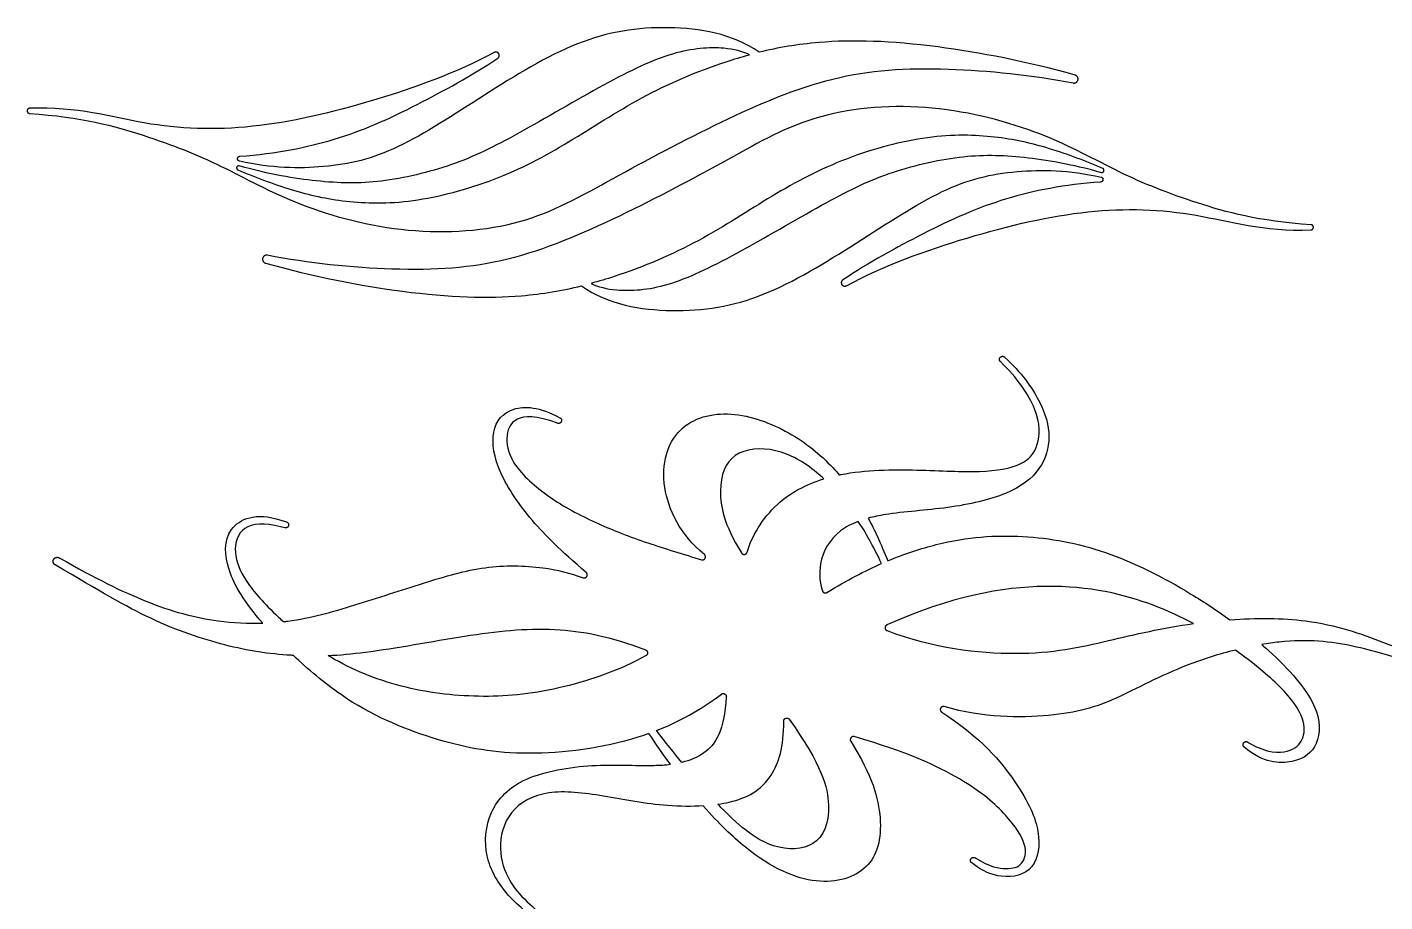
# Model space of a CAD drawing. Header units: millimetres. Extents: x -135 to 7155, y -215 to 2165.
# Drawn here: x -134 to -63.6, y 38 to 83.3 of the extents above; entities that cross this region are included whole.
import ezdxf

# ---------------------------------------------------------------- set-up
doc = ezdxf.new("R2010")
doc.units = ezdxf.units.MM
doc.header["$MEASUREMENT"] = 0
doc.layers.add('Default', color=18, linetype='Continuous')

msp = doc.modelspace()

# ---------------------------------------------------------------- linework, layer by layer
at = {"layer": 'Default', "color": 5}
for p, q in [((-120.871, 57.779), (-120.576, 57.683)), ((-120.666, 57.375), (-120.889, 57.433)), ((-70.757, 46.279), (-70.69, 46.24))]:
    msp.add_line(p, q, dxfattribs=at)
for points, knots in [([(-96.076, 82.019), (-97.476, 82.993), (-100.944, 83.549), (-105.436, 82.841), (-110.372, 79.798), (-114.972, 76.762), (-118.35, 75.964), (-121.351, 76.003), (-123.01, 76.379)], [3394.689519, 3394.689519, 3394.689519, 3394.689519, 3411.718867, 3429.575048, 3447.431228, 3465.287409, 3483.14359, 3499.482717, 3499.482717, 3499.482717, 3499.482717]), ([(-79.701, 80.834), (-82.177, 81.538), (-87.575, 82.568), (-92.456, 82.708), (-95.094, 82.259), (-96.076, 82.019)], [3352.634832, 3352.634832, 3352.634832, 3352.634832, 3367.179196, 3384.065225, 3394.689519, 3394.689519, 3394.689519, 3394.689519]), ([(-109.811, 82.01), (-111.747, 80.961), (-116.348, 79.316), (-122.444, 77.91), (-127.926, 78.105), (-131.397, 79.206), (-133.89, 79.116)], [3052.163239, 3052.163239, 3052.163239, 3052.163239, 3073.823878, 3096.870127, 3119.916375, 3142.206333, 3142.206333, 3142.206333, 3142.206333]), ([(-123.095, 75.929), (-122.282, 75.575), (-120.213, 74.796), (-117.621, 74.228), (-114.19, 74.126), (-109.683, 75.309), (-105.944, 77.293), (-102.295, 79.744), (-98.909, 81.201), (-96.984, 81.781), (-96.578, 81.89)], [1112.06148, 1112.06148, 1112.06148, 1112.06148, 1128.344906, 1145.230935, 1162.116964, 1179.002994, 1195.889023, 1212.775052, 1229.661081, 1234.102045, 1234.102045, 1234.102045, 1234.102045]), ([(-96.578, 81.89), (-96.946, 82.073), (-98.004, 82.328), (-100.445, 82.173), (-103.886, 80.534), (-108.839, 77.605), (-111.88, 76.101), (-115.801, 75.183), (-118.786, 75.251), (-121.449, 75.684), (-123.021, 76.135)], [1234.102045, 1234.102045, 1234.102045, 1234.102045, 1243.288773, 1256.243057, 1269.19734, 1282.151624, 1295.105907, 1308.060191, 1321.014474, 1333.175719, 1333.175719, 1333.175719, 1333.175719]), ([(-122.99, 76.635), (-121.115, 76.761), (-117.772, 77.442), (-114.309, 78.993), (-110.96, 80.817), (-109.627, 81.706)], [2998.070262, 2998.070262, 2998.070262, 2998.070262, 3015.715844, 3034.673899, 3050.223063, 3050.223063, 3050.223063, 3050.223063]), ([(-133.894, 78.851), (-131.188, 78.665), (-127.694, 77.704), (-123.957, 76.218), (-120.182, 74.046), (-114.302, 72.469), (-108.184, 72.918), (-103.922, 75.358), (-98.03, 78.514), (-92.23, 80.981), (-86.773, 81.331), (-81.909, 80.846), (-79.798, 80.428)], [3143.645465, 3143.645465, 3143.645465, 3143.645465, 3163.813358, 3184.742148, 3205.670938, 3226.599728, 3247.528518, 3268.457308, 3289.386098, 3310.314889, 3331.243679, 3350.351359, 3350.351359, 3350.351359, 3350.351359]), ([(-67.474, 73.079), (-70.181, 73.265), (-73.674, 74.227), (-77.411, 75.712), (-81.186, 77.884), (-87.066, 79.462), (-93.184, 79.013), (-97.446, 76.572), (-103.338, 73.417), (-109.138, 70.95), (-114.595, 70.599), (-119.459, 71.085), (-121.57, 71.502)], [3143.645465, 3143.645465, 3143.645465, 3143.645465, 3163.813353, 3184.742144, 3205.670935, 3226.599725, 3247.528516, 3268.457306, 3289.386097, 3310.314888, 3331.243678, 3350.351359, 3350.351359, 3350.351359, 3350.351359]), ([(-78.273, 76.001), (-79.086, 76.355), (-81.156, 77.135), (-83.748, 77.703), (-87.178, 77.805), (-91.685, 76.621), (-95.424, 74.638), (-99.073, 72.187), (-102.459, 70.729), (-104.385, 70.15), (-104.791, 70.04)], [1112.06148, 1112.06148, 1112.06148, 1112.06148, 1128.344903, 1145.230932, 1162.116962, 1179.002992, 1195.889022, 1212.775051, 1229.661081, 1234.102045, 1234.102045, 1234.102045, 1234.102045]), ([(-104.791, 70.04), (-104.423, 69.858), (-103.365, 69.603), (-100.924, 69.757), (-97.483, 71.397), (-92.529, 74.326), (-89.488, 75.829), (-85.567, 76.748), (-82.582, 76.68), (-79.919, 76.247), (-78.347, 75.796)], [1234.102045, 1234.102045, 1234.102045, 1234.102045, 1243.288774, 1256.243058, 1269.197341, 1282.151625, 1295.105909, 1308.060193, 1321.014477, 1333.175719, 1333.175719, 1333.175719, 1333.175719]), ([(-105.293, 69.911), (-103.892, 68.937), (-100.424, 68.381), (-95.932, 69.089), (-90.997, 72.132), (-86.397, 75.169), (-83.018, 75.967), (-80.018, 75.928), (-78.358, 75.552)], [3394.689519, 3394.689519, 3394.689519, 3394.689519, 3411.718867, 3429.575048, 3447.431228, 3465.287409, 3483.14359, 3499.482717, 3499.482717, 3499.482717, 3499.482717]), ([(-78.378, 75.296), (-80.253, 75.17), (-83.596, 74.489), (-87.06, 72.938), (-90.409, 71.113), (-91.741, 70.225)], [2998.070262, 2998.070262, 2998.070262, 2998.070262, 3015.715844, 3034.673899, 3050.223063, 3050.223063, 3050.223063, 3050.223063]), ([(-91.558, 69.921), (-89.622, 70.969), (-85.02, 72.614), (-78.925, 74.02), (-73.443, 73.825), (-69.971, 72.725), (-67.478, 72.815)], [3052.163239, 3052.163239, 3052.163239, 3052.163239, 3073.823872, 3096.870124, 3119.916377, 3142.206333, 3142.206333, 3142.206333, 3142.206333]), ([(-121.667, 71.097), (-119.191, 70.393), (-113.793, 69.362), (-108.912, 69.222), (-106.275, 69.671), (-105.293, 69.911)], [3352.634832, 3352.634832, 3352.634832, 3352.634832, 3367.179196, 3384.065225, 3394.689519, 3394.689519, 3394.689519, 3394.689519]), ([(-83.355, 66.223), (-82.478, 65.421), (-81.384, 63.85), (-80.901, 62.089), (-81.375, 60.376), (-83.045, 59.068), (-86.264, 58.339), (-88.942, 58.199), (-90.146, 57.951), (-90.421, 57.877)], [11415.295861, 11415.295861, 11415.295861, 11415.295861, 11424.361122, 11433.921933, 11443.482743, 11453.043554, 11462.604365, 11472.165176, 11475.276492, 11475.276492, 11475.276492, 11475.276492]), ([(-91.923, 60.118), (-91.895, 60.124), (-90.593, 60.387), (-87.737, 60.418), (-84.466, 60.193), (-82.325, 60.602), (-81.539, 61.568), (-81.485, 63.345), (-82.687, 65.149), (-83.573, 65.988)], [11345.840008, 11345.840008, 11345.840008, 11345.840008, 11346.090336, 11357.392534, 11368.694731, 11379.996928, 11391.299126, 11402.601323, 11413.384519, 11413.384519, 11413.384519, 11413.384519]), ([(-105.043, 55.063), (-106.37, 56.199), (-107.972, 57.772), (-109.689, 60.272), (-110.071, 62.495), (-109.054, 63.738), (-107.467, 63.661), (-106.404, 63.083)], [11167.506149, 11167.506149, 11167.506149, 11167.506149, 11177.924318, 11188.80277, 11199.681222, 11210.559674, 11220.878609, 11220.878609, 11220.878609, 11220.878609]), ([(-98.919, 56), (-100.18, 57.026), (-101.458, 59.759), (-100.491, 62.83), (-97.562, 63.592), (-94.402, 62.41), (-92.76, 61.062), (-92.034, 60.248), (-91.923, 60.118)], [11277.438308, 11277.438308, 11277.438308, 11277.438308, 11289.631644, 11303.057297, 11316.48295, 11329.908604, 11343.334257, 11345.840008, 11345.840008, 11345.840008, 11345.840008]), ([(-106.537, 62.792), (-107.657, 63.215), (-108.857, 63.161), (-109.288, 62.064), (-108.936, 60.609), (-106.876, 58.793), (-104.427, 57.556), (-102.039, 56.621), (-99.979, 56.003), (-99.067, 55.722)], [11222.717322, 11222.717322, 11222.717322, 11222.717322, 11229.983742, 11237.696399, 11245.409056, 11253.121712, 11260.834369, 11268.547026, 11275.750557, 11275.750557, 11275.750557, 11275.750557]), ([(-92.727, 59.914), (-92.851, 60.031), (-93.587, 60.685), (-95.185, 61.624), (-97.597, 61.407), (-98.287, 59.526), (-97.914, 57.558), (-96.991, 56.076)], [354.336679, 354.336679, 354.336679, 354.336679, 356.705172, 368.095966, 379.486759, 390.877553, 401.308616, 401.308616, 401.308616, 401.308616]), ([(-96.7, 56.118), (-96.481, 56.899), (-95.426, 58.702), (-93.645, 59.633), (-92.727, 59.914)], [335.677885, 335.677885, 335.677885, 335.677885, 345.726968, 354.336679, 354.336679, 354.336679, 354.336679]), ([(-121.81, 52.438), (-122.772, 53.552), (-123.775, 55.205), (-123.858, 57.49), (-122.177, 58.204), (-120.871, 57.779)], [10990.003979, 10990.003979, 10990.003979, 10990.003979, 11007.305015, 11024.868831, 11042.432646, 11042.432646, 11042.432646, 11042.432646]), ([(-90.941, 57.711), (-91.289, 57.579), (-92.264, 57.065), (-93.055, 55.667), (-92.926, 54.499), (-92.801, 54.116)], [280.195443, 280.195443, 280.195443, 280.195443, 284.583167, 294.143978, 301.60527, 301.60527, 301.60527, 301.60527]), ([(-120.889, 57.433), (-121.729, 57.65), (-122.97, 57.576), (-123.398, 56.101), (-122.791, 54.65), (-121.696, 53.397), (-120.82, 52.596), (-120.731, 52.516)], [11046.735156, 11046.735156, 11046.735156, 11046.735156, 11059.049553, 11071.363951, 11083.678349, 11095.992747, 11097.335881, 11097.335881, 11097.335881, 11097.335881]), ([(-89.414, 55.666), (-88.499, 56.051), (-85.903, 56.876), (-82.411, 57.098), (-78.174, 56.344), (-74.451, 54.482), (-72.326, 53.08), (-71.682, 52.617)], [11485.144083, 11485.144083, 11485.144083, 11485.144083, 11492.401908, 11507.983485, 11523.565062, 11539.146639, 11546.485423, 11546.485423, 11546.485423, 11546.485423]), ([(-132.356, 55.822), (-130.445, 54.745), (-127.656, 53.351), (-124.567, 52.516), (-122.571, 52.413), (-121.81, 52.438)], [10953.756127, 10953.756127, 10953.756127, 10953.756127, 10966.864292, 10981.038383, 10990.003979, 10990.003979, 10990.003979, 10990.003979]), ([(-120.216, 50.764), (-120.257, 50.767), (-121.437, 50.832), (-123.664, 51.17), (-127.531, 52.488), (-130.243, 54.088), (-132.567, 55.455)], [10897.004872, 10897.004872, 10897.004872, 10897.004872, 10897.657213, 10915.715412, 10933.773611, 10951.235464, 10951.235464, 10951.235464, 10951.235464]), ([(-120.731, 52.516), (-120.654, 52.525), (-119.402, 52.679), (-117.097, 53.329), (-113.364, 54.573), (-110.271, 55.467), (-107.47, 55.418), (-105.866, 55.038), (-105.203, 54.79)], [11097.335881, 11097.335881, 11097.335881, 11097.335881, 11098.264791, 11112.438883, 11126.612974, 11140.787065, 11154.961157, 11165.797906, 11165.797906, 11165.797906, 11165.797906]), ([(-73.569, 52.418), (-74.2, 52.759), (-76.202, 53.685), (-80.689, 54.806), (-86.141, 53.834), (-89.458, 52.346)], [525.098534, 525.098534, 525.098534, 525.098534, 532.415627, 546.562774, 560.238827, 560.238827, 560.238827, 560.238827]), ([(-118.416, 50.761), (-117.825, 50.788), (-115.812, 50.967), (-111.114, 51.862), (-106.943, 52.336), (-103.771, 51.765), (-101.962, 51.049)], [618.299634, 618.299634, 618.299634, 618.299634, 626.648871, 644.70707, 662.765269, 678.835295, 678.835295, 678.835295, 678.835295]), ([(-89.449, 52.05), (-87.078, 51.15), (-82.177, 50.582), (-78.197, 51.472), (-75.159, 52.194), (-73.569, 52.418)], [468.229879, 468.229879, 468.229879, 468.229879, 487.157504, 507.027337, 525.098534, 525.098534, 525.098534, 525.098534]), ([(-71.682, 52.617), (-70.321, 52.711), (-67.072, 52.692), (-63.672, 51.434), (-61.398, 50.54), (-59.562, 50.493)], [11546.485423, 11546.485423, 11546.485423, 11546.485423, 11561.212319, 11581.08215, 11600.951982, 11600.951982, 11600.951982, 11600.951982]), ([(-59.517, 50.15), (-60.895, 50.125), (-62.199, 50.331), (-65.222, 51.348), (-67.878, 51.643), (-69.721, 51.383), (-70.032, 51.33)], [11606.567364, 11606.567364, 11606.567364, 11606.567364, 11622.065728, 11637.564091, 11653.062455, 11656.13215, 11656.13215, 11656.13215, 11656.13215]), ([(-101.795, 46.721), (-102.094, 46.613), (-104.254, 45.915), (-108.636, 45.446), (-112.934, 46.305), (-117.112, 48.05), (-119.466, 50.048), (-120.216, 50.764)], [10831.618023, 10831.618023, 10831.618023, 10831.618023, 10834.46165, 10852.025466, 10869.589282, 10887.153098, 10897.004872, 10897.004872, 10897.004872, 10897.004872]), ([(-101.942, 50.76), (-103.304, 49.989), (-106.551, 48.897), (-110.343, 48.502), (-114.427, 48.947), (-117.075, 49.957), (-118.307, 50.693), (-118.416, 50.761)], [569.329018, 569.329018, 569.329018, 569.329018, 580.143783, 592.458181, 604.772578, 617.086976, 618.299634, 618.299634, 618.299634, 618.299634]), ([(-71.395, 51.044), (-72.235, 50.836), (-74.7, 50.065), (-77.71, 48.348), (-80.462, 47.531), (-84.466, 47.517), (-86.484, 48.115)], [10421.066548, 10421.066548, 10421.066548, 10421.066548, 10429.102039, 10444.600403, 10460.098766, 10474.816523, 10474.816523, 10474.816523, 10474.816523]), ([(-70.69, 46.24), (-69.722, 45.672), (-68.518, 45.721), (-67.83, 46.338), (-67.755, 47.444), (-68.711, 48.92), (-70.498, 50.4), (-71.395, 51.044)], [11721.650272, 11721.650272, 11721.650272, 11721.650272, 11735.797419, 11749.944566, 11764.091714, 11778.238861, 11790.152823, 11790.152823, 11790.152823, 11790.152823]), ([(-70.032, 51.33), (-69.913, 51.228), (-68.643, 50.119), (-66.906, 48.045), (-67.041, 46.028), (-68.184, 45.112), (-69.965, 45.171), (-70.943, 46.019)], [11656.13215, 11656.13215, 11656.13215, 11656.13215, 11657.695543, 11673.27712, 11688.858697, 11704.440274, 11719.517598, 11719.517598, 11719.517598, 11719.517598]), ([(-97.779, 48.62), (-97.895, 46.86), (-98.568, 45.757), (-99.663, 45.323), (-100.088, 45.225)], [335.74931, 335.74931, 335.74931, 335.74931, 346.104147, 351.826582, 351.826582, 351.826582, 351.826582]), ([(-94.516, 47.456), (-92.823, 45.096), (-92.173, 42.584), (-93.07, 40.712), (-95.327, 40.63), (-96.932, 41.735), (-98.073, 42.908), (-98.212, 43.055)], [340.478722, 340.478722, 340.478722, 340.478722, 354.547411, 370.436768, 386.326125, 402.215483, 404.327824, 404.327824, 404.327824, 404.327824]), ([(-98.212, 43.055), (-98.009, 43.086), (-96.844, 43.307), (-95.444, 44.044), (-94.787, 46.016), (-94.807, 47.36)], [404.327824, 404.327824, 404.327824, 404.327824, 406.397374, 416.625505, 424.298977, 424.298977, 424.298977, 424.298977]), ([(-86.617, 47.826), (-84.543, 46.493), (-82.399, 43.846), (-81.406, 41.576), (-81.705, 39.576), (-83.322, 39.117), (-84.499, 39.574), (-85.062, 40.016)], [10476.565709, 10476.565709, 10476.565709, 10476.565709, 10487.444042, 10499.701883, 10511.959723, 10524.217564, 10533.270699, 10533.270699, 10533.270699, 10533.270699]), ([(-84.877, 40.278), (-84.11, 39.794), (-83.154, 39.65), (-82.386, 39.863), (-82.12, 40.894), (-83.147, 42.444), (-85.158, 44.256), (-88.428, 45.77), (-91.151, 46.556)], [10535.13063, 10535.13063, 10535.13063, 10535.13063, 10544.351871, 10554.217256, 10564.08264, 10573.948024, 10583.813409, 10593.202622, 10593.202622, 10593.202622, 10593.202622]), ([(-91.332, 46.317), (-90.203, 44.525), (-89.53, 42.005), (-90.175, 39.534), (-92.988, 38.684), (-95.972, 39.953), (-98.167, 42.041), (-98.974, 42.971)], [10594.679982, 10594.679982, 10594.679982, 10594.679982, 10611.237407, 10629.933107, 10648.628808, 10667.324508, 10676.231469, 10676.231469, 10676.231469, 10676.231469]), ([(-107, 36.665), (-107.878, 37.207), (-109.236, 38.306), (-110.407, 40.305), (-110.195, 42.736), (-108.475, 44.548), (-104.632, 45.21), (-102.197, 45.017), (-100.949, 45.092), (-100.675, 45.124)], [10754.856844, 10754.856844, 10754.856844, 10754.856844, 10766.307316, 10778.020532, 10789.733748, 10801.446964, 10813.16018, 10824.873396, 10828.323854, 10828.323854, 10828.323854, 10828.323854]), ([(-98.974, 42.971), (-99.567, 42.929), (-101.331, 42.941), (-104.226, 43.527), (-107.123, 43.881), (-109.17, 42.78), (-109.67, 40.689), (-109.07, 39.023), (-108.194, 38.049), (-107.365, 37.345), (-106.818, 36.929)], [10676.231469, 10676.231469, 10676.231469, 10676.231469, 10681.890419, 10692.118549, 10702.34668, 10712.574811, 10722.802941, 10733.031072, 10743.259202, 10752.993996, 10752.993996, 10752.993996, 10752.993996])]:
    msp.add_open_spline(points, degree=3, knots=knots, dxfattribs=at)
for points, weights, knots in [([(-109.627, 81.706), (-109.486, 81.8), (-109.574, 81.945), (-109.661, 82.091), (-109.811, 82.01)], [1, 0.723168746883, 1, 0.723168746883, 1], [3050.223063, 3050.223063, 3050.223063, 3051.193151, 3051.193151, 3052.163239, 3052.163239, 3052.163239]), ([(-79.798, 80.428), (-79.602, 80.39), (-79.555, 80.584), (-79.508, 80.779), (-79.701, 80.834)], [1, 0.721423322088, 1, 0.721423322088, 1], [3350.351359, 3350.351359, 3350.351359, 3351.493096, 3351.493096, 3352.634832, 3352.634832, 3352.634832]), ([(-133.89, 79.116), (-134.016, 79.111), (-134.018, 78.985), (-134.02, 78.86), (-133.894, 78.851)], [1, 0.725351050016, 1, 0.725351050016, 1], [3142.206333, 3142.206333, 3142.206333, 3142.925899, 3142.925899, 3143.645465, 3143.645465, 3143.645465]), ([(-123.021, 76.135), (-123.12, 76.163), (-123.155, 76.067), (-123.189, 75.97), (-123.095, 75.929)], [1, 0.729955296908, 1, 0.729955296908, 1], [1110.883944, 1110.883944, 1110.883944, 1111.472712, 1111.472712, 1112.06148, 1112.06148, 1112.06148]), ([(-123.01, 76.379), (-123.12, 76.404), (-123.111, 76.515), (-123.102, 76.627), (-122.99, 76.635)], [1, 0.756455409772, 1, 0.756455409772, 1], [3499.482717, 3499.482717, 3499.482717, 3500.144594, 3500.144594, 3500.806471, 3500.806471, 3500.806471]), ([(-78.347, 75.796), (-78.248, 75.767), (-78.214, 75.864), (-78.179, 75.96), (-78.273, 76.001)], [1, 0.729955296908, 1, 0.729955296908, 1], [1110.883944, 1110.883944, 1110.883944, 1111.472712, 1111.472712, 1112.06148, 1112.06148, 1112.06148]), ([(-78.358, 75.552), (-78.249, 75.527), (-78.257, 75.415), (-78.266, 75.303), (-78.378, 75.296)], [1, 0.756455409773, 1, 0.756455409773, 1], [3499.482717, 3499.482717, 3499.482717, 3500.144594, 3500.144594, 3500.806471, 3500.806471, 3500.806471]), ([(-67.478, 72.815), (-67.353, 72.819), (-67.351, 72.945), (-67.348, 73.071), (-67.474, 73.079)], [1, 0.725351050016, 1, 0.725351050016, 1], [3142.206333, 3142.206333, 3142.206333, 3142.925899, 3142.925899, 3143.645465, 3143.645465, 3143.645465]), ([(-121.57, 71.502), (-121.766, 71.541), (-121.813, 71.346), (-121.86, 71.152), (-121.667, 71.097)], [1, 0.721423322088, 1, 0.721423322088, 1], [3350.351359, 3350.351359, 3350.351359, 3351.493096, 3351.493096, 3352.634832, 3352.634832, 3352.634832]), ([(-91.741, 70.225), (-91.882, 70.131), (-91.794, 69.985), (-91.707, 69.84), (-91.558, 69.921)], [1, 0.723168746883, 1, 0.723168746883, 1], [3050.223063, 3050.223063, 3050.223063, 3051.193151, 3051.193151, 3052.163239, 3052.163239, 3052.163239]), ([(-83.573, 65.988), (-83.689, 66.097), (-83.581, 66.214), (-83.472, 66.33), (-83.355, 66.223)], [1, 0.710221243469, 1, 0.710221243469, 1], [11413.384519, 11413.384519, 11413.384519, 11414.34019, 11414.34019, 11415.295861, 11415.295861, 11415.295861]), ([(-106.404, 63.083), (-106.272, 63.011), (-106.335, 62.875), (-106.397, 62.739), (-106.537, 62.792)], [1, 0.730933124675, 1, 0.730933124675, 1], [11220.878609, 11220.878609, 11220.878609, 11221.797966, 11221.797966, 11222.717322, 11222.717322, 11222.717322]), ([(-120.576, 57.683), (-120.428, 57.635), (-120.472, 57.486), (-120.515, 57.336), (-120.666, 57.375)], [1, 0.717896098457, 1, 0.717896098457, 1], [11043.756439, 11043.756439, 11043.756439, 11044.698945, 11044.698945, 11045.64145, 11045.64145, 11045.64145]), ([(-132.567, 55.455), (-132.748, 55.561), (-132.643, 55.743), (-132.539, 55.925), (-132.356, 55.822)], [1, 0.710352333192, 1, 0.710352333192, 1], [10951.235464, 10951.235464, 10951.235464, 10952.495795, 10952.495795, 10953.756127, 10953.756127, 10953.756127]), ([(-99.067, 55.722), (-98.941, 55.683), (-98.879, 55.8), (-98.816, 55.917), (-98.919, 56)], [1, 0.771601953255, 1, 0.771601953255, 1], [11275.750557, 11275.750557, 11275.750557, 11276.594433, 11276.594433, 11277.438308, 11277.438308, 11277.438308]), ([(-96.991, 56.076), (-96.935, 55.988), (-96.832, 56.002), (-96.728, 56.017), (-96.7, 56.118)], [1, 0.837769155637, 1, 0.837769155637, 1], [334.263892, 334.263892, 334.263892, 334.970888, 334.970888, 335.677885, 335.677885, 335.677885]), ([(-105.203, 54.79), (-105.077, 54.743), (-105.009, 54.859), (-104.94, 54.975), (-105.043, 55.063)], [1, 0.76625028876, 1, 0.76625028876, 1], [11165.797906, 11165.797906, 11165.797906, 11166.652027, 11166.652027, 11167.506149, 11167.506149, 11167.506149]), ([(-92.801, 54.116), (-92.777, 54.043), (-92.704, 54.016), (-92.631, 53.989), (-92.565, 54.029)], [1, 0.900246007874, 1, 0.900246007874, 1], [301.60527, 301.60527, 301.60527, 302.156636, 302.156636, 302.708001, 302.708001, 302.708001]), ([(-89.458, 52.346), (-89.556, 52.302), (-89.553, 52.195), (-89.55, 52.088), (-89.449, 52.05)], [1, 0.831307616045, 1, 0.831307616045, 1], [466.787174, 466.787174, 466.787174, 467.508526, 467.508526, 468.229879, 468.229879, 468.229879]), ([(-101.962, 51.049), (-101.867, 51.012), (-101.861, 50.911), (-101.854, 50.81), (-101.942, 50.76)], [1, 0.845938109678, 1, 0.845938109678, 1], [678.835295, 678.835295, 678.835295, 679.523764, 679.523764, 680.212233, 680.212233, 680.212233]), ([(-98.034, 48.759), (-97.952, 48.821), (-97.862, 48.772), (-97.772, 48.722), (-97.779, 48.62)], [1, 0.842475081929, 1, 0.842475081929, 1], [334.356557, 334.356557, 334.356557, 335.052933, 335.052933, 335.74931, 335.74931, 335.74931]), ([(-86.484, 48.115), (-86.618, 48.154), (-86.676, 48.028), (-86.734, 47.901), (-86.617, 47.826)], [1, 0.755396762519, 1, 0.755396762519, 1], [10474.816523, 10474.816523, 10474.816523, 10475.691116, 10475.691116, 10476.565709, 10476.565709, 10476.565709]), ([(-94.807, 47.36), (-94.808, 47.477), (-94.696, 47.514), (-94.585, 47.551), (-94.516, 47.456)], [1, 0.806041702929, 1, 0.806041702929, 1], [424.298977, 424.298977, 424.298977, 425.074213, 425.074213, 425.84945, 425.84945, 425.84945]), ([(-91.151, 46.556), (-91.257, 46.587), (-91.324, 46.499), (-91.39, 46.41), (-91.332, 46.317)], [1, 0.823356228043, 1, 0.823356228043, 1], [10593.202622, 10593.202622, 10593.202622, 10593.941302, 10593.941302, 10594.679982, 10594.679982, 10594.679982]), ([(-70.943, 46.019), (-71.053, 46.115), (-70.968, 46.234), (-70.883, 46.353), (-70.757, 46.279)], [1, 0.738913650544, 1, 0.738913650544, 1], [11719.517598, 11719.517598, 11719.517598, 11720.42255, 11720.42255, 11721.327502, 11721.327502, 11721.327502]), ([(-85.062, 40.016), (-85.182, 40.11), (-85.094, 40.234), (-85.006, 40.359), (-84.877, 40.278)], [1, 0.724990310441, 1, 0.724990310441, 1], [10533.270699, 10533.270699, 10533.270699, 10534.200664, 10534.200664, 10535.13063, 10535.13063, 10535.13063])]:
    msp.add_rational_spline(points, weights, degree=2, knots=knots, dxfattribs=at)
for points in [[(-89.734, 55.527), (-90.176, 56.469), (-90.57, 57.15), (-90.941, 57.711)], [(-90.421, 57.877), (-90.094, 57.266), (-89.782, 56.584), (-89.414, 55.666)], [(-92.565, 54.029), (-91.524, 54.663), (-90.59, 55.149), (-89.734, 55.527)], [(-101.396, 46.871), (-100.263, 47.318), (-99.162, 47.921), (-98.034, 48.759)], [(-100.675, 45.124), (-101.029, 45.609), (-101.402, 46.139), (-101.795, 46.721)], [(-100.088, 45.225), (-100.484, 45.712), (-100.918, 46.257), (-101.396, 46.871)]]:
    msp.add_open_spline(points, degree=3, dxfattribs=at)

doc.saveas('drawing.dxf')
